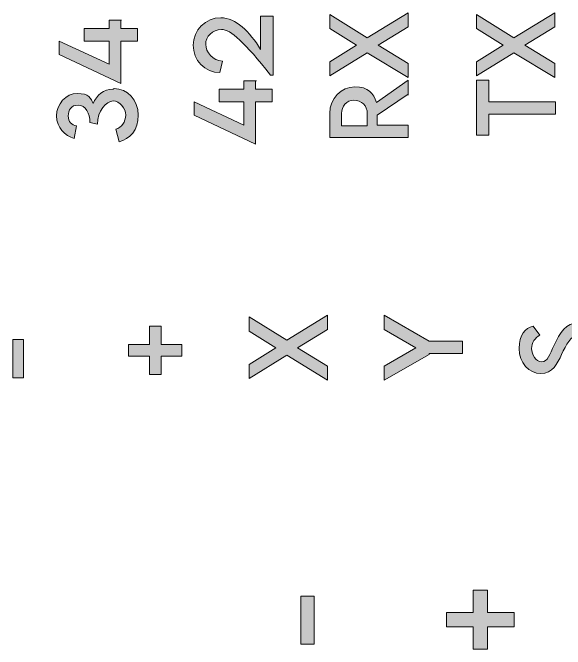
# Model space of a CAD drawing. Extents: x 16 to 211, y 699 to 771.
# Drawn here: x 164.98 to 187.94, y 709.76 to 736.23 of the extents above; entities that cross this region are included whole.
import ezdxf

# ---------------------------------------------------------------- set-up
doc = ezdxf.new("R2010")
doc.units = 0
doc.header["$MEASUREMENT"] = 0
doc.layers.add('Layer 1', color=7, linetype='Continuous', lineweight=0)

# ---------------------------------------------------------------- blocks, each defined once
blk = doc.blocks.new('Block_0')
at = {"layer": 'Layer 1', "true_color": 0x232323, "transparency": 33554687}
h = blk.add_hatch(color=250, dxfattribs=at)
h.dxf.hatch_style = 2
edge = h.paths.add_edge_path()
edge.add_spline(control_points=[(176.368, 721.985), (176.368, 721.985), (174.811, 721.016), (174.811, 721.016), (174.811, 721.016), (174.811, 721.605), (174.811, 721.605), (174.811, 721.605), (175.918, 722.297), (175.918, 722.297), (175.918, 722.297), (174.811, 722.989), (174.811, 722.989), (174.811, 722.989), (174.811, 723.577), (174.811, 723.577), (174.811, 723.577), (176.368, 722.608), (176.368, 722.608), (176.368, 722.608), (178.064, 723.647), (178.064, 723.647), (178.064, 723.647), (178.064, 723.058), (178.064, 723.058), (178.064, 723.058), (176.818, 722.297), (176.818, 722.297), (176.818, 722.297), (178.064, 721.535), (178.064, 721.535), (178.064, 721.535), (178.064, 720.947), (178.064, 720.947), (178.064, 720.947), (176.368, 721.985), (176.368, 721.985)], knot_values=[0, 0, 0, 0, 1, 1, 1, 2, 2, 2, 3, 3, 3, 4, 4, 4, 5, 5, 5, 6, 6, 6, 7, 7, 7, 8, 8, 8, 9, 9, 9, 10, 10, 10, 11, 11, 11, 12, 12, 12, 12], degree=3, periodic=0)
h = blk.add_hatch(color=250, dxfattribs=at)
h.dxf.hatch_style = 2
edge = h.paths.add_edge_path()
edge.add_spline(control_points=[(182.286, 722.02), (182.286, 722.02), (180.417, 720.947), (180.417, 720.947), (180.417, 720.947), (180.417, 721.535), (180.417, 721.535), (180.417, 721.535), (181.733, 722.297), (181.733, 722.297), (181.733, 722.297), (180.417, 723.058), (180.417, 723.058), (180.417, 723.058), (180.417, 723.647), (180.417, 723.647), (180.417, 723.647), (182.286, 722.574), (182.286, 722.574), (182.286, 722.574), (183.671, 722.574), (183.671, 722.574), (183.671, 722.574), (183.671, 722.055), (183.671, 722.055), (183.671, 722.055), (182.286, 722.055), (182.286, 722.055), (182.286, 722.055), (182.286, 722.02), (182.286, 722.02)], knot_values=[0, 0, 0, 0, 1, 1, 1, 2, 2, 2, 3, 3, 3, 4, 4, 4, 5, 5, 5, 6, 6, 6, 7, 7, 7, 8, 8, 8, 9, 9, 9, 10, 10, 10, 10], degree=3, periodic=0)
h = blk.add_hatch(color=250, dxfattribs=at)
h.dxf.hatch_style = 2
edge = h.paths.add_edge_path()
edge.add_spline(control_points=[(171.143, 723.197), (171.143, 723.197), (171.143, 722.435), (171.143, 722.435), (171.143, 722.435), (172.008, 722.435), (172.008, 722.435), (172.008, 722.435), (172.008, 721.951), (172.008, 721.951), (172.008, 721.951), (171.143, 721.951), (171.143, 721.951), (171.143, 721.951), (171.143, 721.189), (171.143, 721.189), (171.143, 721.189), (170.658, 721.189), (170.658, 721.189), (170.658, 721.189), (170.658, 721.951), (170.658, 721.951), (170.658, 721.951), (169.793, 721.951), (169.793, 721.951), (169.793, 721.951), (169.793, 722.435), (169.793, 722.435), (169.793, 722.435), (170.658, 722.435), (170.658, 722.435), (170.658, 722.435), (170.658, 723.197), (170.658, 723.197), (170.658, 723.197), (171.143, 723.197), (171.143, 723.197)], knot_values=[0, 0, 0, 0, 1, 1, 1, 2, 2, 2, 3, 3, 3, 4, 4, 4, 5, 5, 5, 6, 6, 6, 7, 7, 7, 8, 8, 8, 9, 9, 9, 10, 10, 10, 11, 11, 11, 12, 12, 12, 12], degree=3, periodic=0)
h = blk.add_hatch(color=250, dxfattribs=at)
h.dxf.hatch_style = 2
edge = h.paths.add_edge_path()
edge.add_spline(control_points=[(188.723, 721.016), (188.723, 721.016), (188.447, 721.432), (188.447, 721.432), (188.689, 721.57), (188.862, 721.847), (188.862, 722.158), (188.862, 722.47), (188.689, 722.816), (188.447, 722.816), (188.204, 722.816), (187.962, 722.401), (187.789, 722.02), (187.616, 721.639), (187.408, 721.224), (186.924, 721.224), (186.439, 721.224), (186.024, 721.674), (186.024, 722.262), (186.024, 722.851), (186.266, 723.093), (186.612, 723.197), (186.612, 723.197), (186.889, 722.816), (186.889, 722.816), (186.682, 722.712), (186.543, 722.505), (186.543, 722.262), (186.543, 722.02), (186.716, 721.709), (186.958, 721.709), (187.201, 721.709), (187.304, 722.02), (187.477, 722.401), (187.72, 722.92), (187.962, 723.335), (188.481, 723.335), (189, 723.335), (189.45, 722.816), (189.45, 722.158), (189.45, 721.501), (189.208, 721.224), (188.827, 721.016), (188.827, 721.016), (188.723, 721.016), (188.723, 721.016), (188.723, 721.016), (188.723, 721.016), (188.723, 721.016)], knot_values=[0, 0, 0, 0, 1, 1, 1, 2, 2, 2, 3, 3, 3, 4, 4, 4, 5, 5, 5, 6, 6, 6, 7, 7, 7, 8, 8, 8, 9, 9, 9, 10, 10, 10, 11, 11, 11, 12, 12, 12, 13, 13, 13, 14, 14, 14, 15, 15, 15, 16, 16, 16, 16], degree=3, periodic=0)
h = blk.add_hatch(color=250, dxfattribs=at)
h.dxf.hatch_style = 2
edge = h.paths.add_edge_path()
edge.add_spline(control_points=[(164.982, 721.051), (164.982, 721.051), (164.982, 722.643), (164.982, 722.643), (164.982, 722.643), (165.432, 722.643), (165.432, 722.643), (165.432, 722.643), (165.432, 721.051), (165.432, 721.051), (165.432, 721.051), (164.982, 721.051), (164.982, 721.051)], knot_values=[0, 0, 0, 0, 1, 1, 1, 2, 2, 2, 3, 3, 3, 4, 4, 4, 4], degree=3, periodic=0)
at = {"layer": 'Layer 1'}
for points, knots in [([(176.368, 721.985), (176.368, 721.985), (174.811, 721.016), (174.811, 721.016), (174.811, 721.016), (174.811, 721.605), (174.811, 721.605), (174.811, 721.605), (175.918, 722.297), (175.918, 722.297), (175.918, 722.297), (174.811, 722.989), (174.811, 722.989), (174.811, 722.989), (174.811, 723.577), (174.811, 723.577), (174.811, 723.577), (176.368, 722.608), (176.368, 722.608), (176.368, 722.608), (178.064, 723.647), (178.064, 723.647), (178.064, 723.647), (178.064, 723.058), (178.064, 723.058), (178.064, 723.058), (176.818, 722.297), (176.818, 722.297), (176.818, 722.297), (178.064, 721.535), (178.064, 721.535), (178.064, 721.535), (178.064, 720.947), (178.064, 720.947), (178.064, 720.947), (176.368, 721.985), (176.368, 721.985)], [0, 0, 0, 0, 1, 1, 1, 2, 2, 2, 3, 3, 3, 4, 4, 4, 5, 5, 5, 6, 6, 6, 7, 7, 7, 8, 8, 8, 9, 9, 9, 10, 10, 10, 11, 11, 11, 12, 12, 12, 12]), ([(182.286, 722.02), (182.286, 722.02), (180.417, 720.947), (180.417, 720.947), (180.417, 720.947), (180.417, 721.535), (180.417, 721.535), (180.417, 721.535), (181.733, 722.297), (181.733, 722.297), (181.733, 722.297), (180.417, 723.058), (180.417, 723.058), (180.417, 723.058), (180.417, 723.647), (180.417, 723.647), (180.417, 723.647), (182.286, 722.574), (182.286, 722.574), (182.286, 722.574), (183.671, 722.574), (183.671, 722.574), (183.671, 722.574), (183.671, 722.055), (183.671, 722.055), (183.671, 722.055), (182.286, 722.055), (182.286, 722.055), (182.286, 722.055), (182.286, 722.02), (182.286, 722.02)], [0, 0, 0, 0, 1, 1, 1, 2, 2, 2, 3, 3, 3, 4, 4, 4, 5, 5, 5, 6, 6, 6, 7, 7, 7, 8, 8, 8, 9, 9, 9, 10, 10, 10, 10]), ([(171.143, 723.197), (171.143, 723.197), (171.143, 722.435), (171.143, 722.435), (171.143, 722.435), (172.008, 722.435), (172.008, 722.435), (172.008, 722.435), (172.008, 721.951), (172.008, 721.951), (172.008, 721.951), (171.143, 721.951), (171.143, 721.951), (171.143, 721.951), (171.143, 721.189), (171.143, 721.189), (171.143, 721.189), (170.658, 721.189), (170.658, 721.189), (170.658, 721.189), (170.658, 721.951), (170.658, 721.951), (170.658, 721.951), (169.793, 721.951), (169.793, 721.951), (169.793, 721.951), (169.793, 722.435), (169.793, 722.435), (169.793, 722.435), (170.658, 722.435), (170.658, 722.435), (170.658, 722.435), (170.658, 723.197), (170.658, 723.197), (170.658, 723.197), (171.143, 723.197), (171.143, 723.197)], [0, 0, 0, 0, 1, 1, 1, 2, 2, 2, 3, 3, 3, 4, 4, 4, 5, 5, 5, 6, 6, 6, 7, 7, 7, 8, 8, 8, 9, 9, 9, 10, 10, 10, 11, 11, 11, 12, 12, 12, 12]), ([(188.723, 721.016), (188.723, 721.016), (188.447, 721.432), (188.447, 721.432), (188.689, 721.57), (188.862, 721.847), (188.862, 722.158), (188.862, 722.47), (188.689, 722.816), (188.447, 722.816), (188.204, 722.816), (187.962, 722.401), (187.789, 722.02), (187.616, 721.639), (187.408, 721.224), (186.924, 721.224), (186.439, 721.224), (186.024, 721.674), (186.024, 722.262), (186.024, 722.851), (186.266, 723.093), (186.612, 723.197), (186.612, 723.197), (186.889, 722.816), (186.889, 722.816), (186.682, 722.712), (186.543, 722.505), (186.543, 722.262), (186.543, 722.02), (186.716, 721.709), (186.958, 721.709), (187.201, 721.709), (187.304, 722.02), (187.477, 722.401), (187.72, 722.92), (187.962, 723.335), (188.481, 723.335), (189, 723.335), (189.45, 722.816), (189.45, 722.158), (189.45, 721.501), (189.208, 721.224), (188.827, 721.016), (188.827, 721.016), (188.723, 721.016), (188.723, 721.016), (188.723, 721.016), (188.723, 721.016), (188.723, 721.016)], [0, 0, 0, 0, 1, 1, 1, 2, 2, 2, 3, 3, 3, 4, 4, 4, 5, 5, 5, 6, 6, 6, 7, 7, 7, 8, 8, 8, 9, 9, 9, 10, 10, 10, 11, 11, 11, 12, 12, 12, 13, 13, 13, 14, 14, 14, 15, 15, 15, 16, 16, 16, 16]), ([(164.982, 721.051), (164.982, 721.051), (164.982, 722.643), (164.982, 722.643), (164.982, 722.643), (165.432, 722.643), (165.432, 722.643), (165.432, 722.643), (165.432, 721.051), (165.432, 721.051), (165.432, 721.051), (164.982, 721.051), (164.982, 721.051)], [0, 0, 0, 0, 1, 1, 1, 2, 2, 2, 3, 3, 3, 4, 4, 4, 4])]:
    blk.add_open_spline(points, degree=3, knots=knots, dxfattribs=at)
blk = doc.blocks.new('Block_1')
at = {"layer": 'Layer 1', "true_color": 0x232323, "transparency": 33554687}
h = blk.add_hatch(color=250, dxfattribs=at)
h.dxf.hatch_style = 2
edge = h.paths.add_edge_path()
edge.add_spline(control_points=[(184.704, 712.214), (184.704, 712.214), (184.704, 711.28), (184.704, 711.28), (184.704, 711.28), (185.811, 711.28), (185.811, 711.28), (185.811, 711.28), (185.811, 710.692), (185.811, 710.692), (185.811, 710.692), (184.704, 710.692), (184.704, 710.692), (184.704, 710.692), (184.704, 709.757), (184.704, 709.757), (184.704, 709.757), (184.115, 709.757), (184.115, 709.757), (184.115, 709.757), (184.115, 710.692), (184.115, 710.692), (184.115, 710.692), (183.008, 710.692), (183.008, 710.692), (183.008, 710.692), (183.008, 711.28), (183.008, 711.28), (183.008, 711.28), (184.115, 711.28), (184.115, 711.28), (184.115, 711.28), (184.115, 712.214), (184.115, 712.214), (184.115, 712.214), (184.704, 712.214), (184.704, 712.214)], knot_values=[0, 0, 0, 0, 1, 1, 1, 2, 2, 2, 3, 3, 3, 4, 4, 4, 5, 5, 5, 6, 6, 6, 7, 7, 7, 8, 8, 8, 9, 9, 9, 10, 10, 10, 11, 11, 11, 12, 12, 12, 12], degree=3, periodic=0)
h = blk.add_hatch(color=250, dxfattribs=at)
h.dxf.hatch_style = 2
edge = h.paths.add_edge_path()
edge.add_spline(control_points=[(176.952, 709.965), (176.952, 709.965), (176.952, 711.972), (176.952, 711.972), (176.952, 711.972), (177.505, 711.972), (177.505, 711.972), (177.505, 711.972), (177.505, 709.965), (177.505, 709.965), (177.505, 709.965), (176.952, 709.965), (176.952, 709.965)], knot_values=[0, 0, 0, 0, 1, 1, 1, 2, 2, 2, 3, 3, 3, 4, 4, 4, 4], degree=3, periodic=0)
at = {"layer": 'Layer 1'}
for points, knots in [([(184.704, 712.214), (184.704, 712.214), (184.704, 711.28), (184.704, 711.28), (184.704, 711.28), (185.811, 711.28), (185.811, 711.28), (185.811, 711.28), (185.811, 710.692), (185.811, 710.692), (185.811, 710.692), (184.704, 710.692), (184.704, 710.692), (184.704, 710.692), (184.704, 709.757), (184.704, 709.757), (184.704, 709.757), (184.115, 709.757), (184.115, 709.757), (184.115, 709.757), (184.115, 710.692), (184.115, 710.692), (184.115, 710.692), (183.008, 710.692), (183.008, 710.692), (183.008, 710.692), (183.008, 711.28), (183.008, 711.28), (183.008, 711.28), (184.115, 711.28), (184.115, 711.28), (184.115, 711.28), (184.115, 712.214), (184.115, 712.214), (184.115, 712.214), (184.704, 712.214), (184.704, 712.214)], [0, 0, 0, 0, 1, 1, 1, 2, 2, 2, 3, 3, 3, 4, 4, 4, 5, 5, 5, 6, 6, 6, 7, 7, 7, 8, 8, 8, 9, 9, 9, 10, 10, 10, 11, 11, 11, 12, 12, 12, 12]), ([(176.952, 709.965), (176.952, 709.965), (176.952, 711.972), (176.952, 711.972), (176.952, 711.972), (177.505, 711.972), (177.505, 711.972), (177.505, 711.972), (177.505, 709.965), (177.505, 709.965), (177.505, 709.965), (176.952, 709.965), (176.952, 709.965)], [0, 0, 0, 0, 1, 1, 1, 2, 2, 2, 3, 3, 3, 4, 4, 4, 4])]:
    blk.add_open_spline(points, degree=3, knots=knots, dxfattribs=at)
blk = doc.blocks.new('Block_12')
at = {"layer": 'Layer 1', "true_color": 0x232323, "transparency": 33554687}
h = blk.add_hatch(color=250, dxfattribs=at)
h.dxf.hatch_style = 2
edge = h.paths.add_edge_path()
edge.add_spline(control_points=[(169.469, 735.915), (169.469, 735.915), (169.469, 735.569), (169.469, 735.569), (169.469, 735.569), (170.161, 735.569), (170.161, 735.569), (170.161, 735.569), (170.161, 735.05), (170.161, 735.05), (170.161, 735.05), (169.469, 735.05), (169.469, 735.05), (169.469, 735.05), (169.469, 733.285), (169.469, 733.285), (169.469, 733.285), (166.908, 734.496), (166.908, 734.496), (166.908, 734.496), (166.908, 735.05), (166.908, 735.05), (166.908, 735.05), (168.984, 734.081), (168.984, 734.081), (168.984, 734.081), (168.984, 735.05), (168.984, 735.05), (168.984, 735.05), (167.946, 735.05), (167.946, 735.05), (167.946, 735.05), (167.946, 735.569), (167.946, 735.569), (167.946, 735.569), (168.984, 735.569), (168.984, 735.569), (168.984, 735.569), (168.984, 735.915), (168.984, 735.915), (168.984, 735.915), (169.503, 735.915), (169.503, 735.915), (169.503, 735.915), (169.469, 735.915), (169.469, 735.915)], knot_values=[0, 0, 0, 0, 1, 1, 1, 2, 2, 2, 3, 3, 3, 4, 4, 4, 5, 5, 5, 6, 6, 6, 7, 7, 7, 8, 8, 8, 9, 9, 9, 10, 10, 10, 11, 11, 11, 12, 12, 12, 13, 13, 13, 14, 14, 14, 15, 15, 15, 15], degree=3, periodic=0)
h = blk.add_hatch(color=250, dxfattribs=at)
h.dxf.hatch_style = 2
edge = h.paths.add_edge_path()
edge.add_spline(control_points=[(169.192, 733.077), (169.746, 733.077), (170.196, 732.593), (170.196, 731.97), (170.196, 731.347), (169.85, 730.966), (169.4, 730.862), (169.4, 730.862), (169.261, 731.381), (169.261, 731.381), (169.503, 731.451), (169.677, 731.693), (169.677, 731.97), (169.677, 732.247), (169.434, 732.558), (169.157, 732.558), (168.881, 732.558), (168.5, 732.143), (168.5, 731.589), (168.5, 731.589), (168.188, 731.658), (168.188, 731.658), (168.188, 732.039), (168.015, 732.385), (167.704, 732.385), (167.392, 732.385), (167.289, 732.177), (167.289, 731.935), (167.289, 731.693), (167.427, 731.554), (167.635, 731.52), (167.635, 731.52), (167.531, 731.001), (167.531, 731.001), (167.15, 731.105), (166.804, 731.451), (166.804, 731.935), (166.804, 732.42), (167.185, 732.87), (167.669, 732.87), (168.154, 732.87), (168.223, 732.662), (168.327, 732.454), (168.465, 732.8), (168.742, 733.043), (169.157, 733.043), (169.157, 733.043), (169.157, 733.043), (169.157, 733.043), (169.157, 733.043), (169.192, 733.077), (169.192, 733.077)], knot_values=[0, 0, 0, 0, 1, 1, 1, 2, 2, 2, 3, 3, 3, 4, 4, 4, 5, 5, 5, 6, 6, 6, 7, 7, 7, 8, 8, 8, 9, 9, 9, 10, 10, 10, 11, 11, 11, 12, 12, 12, 13, 13, 13, 14, 14, 14, 15, 15, 15, 16, 16, 16, 17, 17, 17, 17], degree=3, periodic=0)
at = {"layer": 'Layer 1'}
for points, knots in [([(169.469, 735.915), (169.469, 735.915), (169.469, 735.569), (169.469, 735.569), (169.469, 735.569), (170.161, 735.569), (170.161, 735.569), (170.161, 735.569), (170.161, 735.05), (170.161, 735.05), (170.161, 735.05), (169.469, 735.05), (169.469, 735.05), (169.469, 735.05), (169.469, 733.285), (169.469, 733.285), (169.469, 733.285), (166.908, 734.496), (166.908, 734.496), (166.908, 734.496), (166.908, 735.05), (166.908, 735.05), (166.908, 735.05), (168.984, 734.081), (168.984, 734.081), (168.984, 734.081), (168.984, 735.05), (168.984, 735.05), (168.984, 735.05), (167.946, 735.05), (167.946, 735.05), (167.946, 735.05), (167.946, 735.569), (167.946, 735.569), (167.946, 735.569), (168.984, 735.569), (168.984, 735.569), (168.984, 735.569), (168.984, 735.915), (168.984, 735.915), (168.984, 735.915), (169.503, 735.915), (169.503, 735.915), (169.503, 735.915), (169.469, 735.915), (169.469, 735.915)], [0, 0, 0, 0, 1, 1, 1, 2, 2, 2, 3, 3, 3, 4, 4, 4, 5, 5, 5, 6, 6, 6, 7, 7, 7, 8, 8, 8, 9, 9, 9, 10, 10, 10, 11, 11, 11, 12, 12, 12, 13, 13, 13, 14, 14, 14, 15, 15, 15, 15]), ([(169.192, 733.077), (169.746, 733.077), (170.196, 732.593), (170.196, 731.97), (170.196, 731.347), (169.85, 730.966), (169.4, 730.862), (169.4, 730.862), (169.261, 731.381), (169.261, 731.381), (169.503, 731.451), (169.677, 731.693), (169.677, 731.97), (169.677, 732.247), (169.434, 732.558), (169.157, 732.558), (168.881, 732.558), (168.5, 732.143), (168.5, 731.589), (168.5, 731.589), (168.188, 731.658), (168.188, 731.658), (168.188, 732.039), (168.015, 732.385), (167.704, 732.385), (167.392, 732.385), (167.289, 732.177), (167.289, 731.935), (167.289, 731.693), (167.427, 731.554), (167.635, 731.52), (167.635, 731.52), (167.531, 731.001), (167.531, 731.001), (167.15, 731.105), (166.804, 731.451), (166.804, 731.935), (166.804, 732.42), (167.185, 732.87), (167.669, 732.87), (168.154, 732.87), (168.223, 732.662), (168.327, 732.454), (168.465, 732.8), (168.742, 733.043), (169.157, 733.043), (169.157, 733.043), (169.157, 733.043), (169.157, 733.043), (169.157, 733.043), (169.192, 733.077), (169.192, 733.077)], [0, 0, 0, 0, 1, 1, 1, 2, 2, 2, 3, 3, 3, 4, 4, 4, 5, 5, 5, 6, 6, 6, 7, 7, 7, 8, 8, 8, 9, 9, 9, 10, 10, 10, 11, 11, 11, 12, 12, 12, 13, 13, 13, 14, 14, 14, 15, 15, 15, 16, 16, 16, 17, 17, 17, 17])]:
    blk.add_open_spline(points, degree=3, knots=knots, dxfattribs=at)
blk = doc.blocks.new('Block_14')
at = {"layer": 'Layer 1', "true_color": 0x232323, "transparency": 33554687}
h = blk.add_hatch(color=250, dxfattribs=at)
h.dxf.hatch_style = 2
edge = h.paths.add_edge_path()
edge.add_spline(control_points=[(185.804, 734.565), (185.804, 734.565), (184.246, 733.596), (184.246, 733.596), (184.246, 733.596), (184.246, 734.185), (184.246, 734.185), (184.246, 734.185), (185.354, 734.877), (185.354, 734.877), (185.354, 734.877), (184.246, 735.569), (184.246, 735.569), (184.246, 735.569), (184.246, 736.157), (184.246, 736.157), (184.246, 736.157), (185.804, 735.188), (185.804, 735.188), (185.804, 735.188), (187.5, 736.227), (187.5, 736.227), (187.5, 736.227), (187.5, 735.638), (187.5, 735.638), (187.5, 735.638), (186.254, 734.877), (186.254, 734.877), (186.254, 734.877), (187.5, 734.115), (187.5, 734.115), (187.5, 734.115), (187.5, 733.527), (187.5, 733.527), (187.5, 733.527), (185.804, 734.565), (185.804, 734.565)], knot_values=[0, 0, 0, 0, 1, 1, 1, 2, 2, 2, 3, 3, 3, 4, 4, 4, 5, 5, 5, 6, 6, 6, 7, 7, 7, 8, 8, 8, 9, 9, 9, 10, 10, 10, 11, 11, 11, 12, 12, 12, 12], degree=3, periodic=0)
h = blk.add_hatch(color=250, dxfattribs=at)
h.dxf.hatch_style = 2
edge = h.paths.add_edge_path()
edge.add_spline(control_points=[(184.766, 733.389), (184.766, 733.389), (184.766, 732.523), (184.766, 732.523), (184.766, 732.523), (187.534, 732.523), (187.534, 732.523), (187.534, 732.523), (187.534, 732.004), (187.534, 732.004), (187.534, 732.004), (184.766, 732.004), (184.766, 732.004), (184.766, 732.004), (184.766, 731.139), (184.766, 731.139), (184.766, 731.139), (184.246, 731.139), (184.246, 731.139), (184.246, 731.139), (184.246, 733.423), (184.246, 733.423), (184.246, 733.423), (184.766, 733.423), (184.766, 733.423), (184.766, 733.423), (184.766, 733.389), (184.766, 733.389)], knot_values=[0, 0, 0, 0, 1, 1, 1, 2, 2, 2, 3, 3, 3, 4, 4, 4, 5, 5, 5, 6, 6, 6, 7, 7, 7, 8, 8, 8, 9, 9, 9, 9], degree=3, periodic=0)
at = {"layer": 'Layer 1'}
for points, knots in [([(185.804, 734.565), (185.804, 734.565), (184.246, 733.596), (184.246, 733.596), (184.246, 733.596), (184.246, 734.185), (184.246, 734.185), (184.246, 734.185), (185.354, 734.877), (185.354, 734.877), (185.354, 734.877), (184.246, 735.569), (184.246, 735.569), (184.246, 735.569), (184.246, 736.157), (184.246, 736.157), (184.246, 736.157), (185.804, 735.188), (185.804, 735.188), (185.804, 735.188), (187.5, 736.227), (187.5, 736.227), (187.5, 736.227), (187.5, 735.638), (187.5, 735.638), (187.5, 735.638), (186.254, 734.877), (186.254, 734.877), (186.254, 734.877), (187.5, 734.115), (187.5, 734.115), (187.5, 734.115), (187.5, 733.527), (187.5, 733.527), (187.5, 733.527), (185.804, 734.565), (185.804, 734.565)], [0, 0, 0, 0, 1, 1, 1, 2, 2, 2, 3, 3, 3, 4, 4, 4, 5, 5, 5, 6, 6, 6, 7, 7, 7, 8, 8, 8, 9, 9, 9, 10, 10, 10, 11, 11, 11, 12, 12, 12, 12]), ([(184.766, 733.389), (184.766, 733.389), (184.766, 732.523), (184.766, 732.523), (184.766, 732.523), (187.534, 732.523), (187.534, 732.523), (187.534, 732.523), (187.534, 732.004), (187.534, 732.004), (187.534, 732.004), (184.766, 732.004), (184.766, 732.004), (184.766, 732.004), (184.766, 731.139), (184.766, 731.139), (184.766, 731.139), (184.246, 731.139), (184.246, 731.139), (184.246, 731.139), (184.246, 733.423), (184.246, 733.423), (184.246, 733.423), (184.766, 733.423), (184.766, 733.423), (184.766, 733.423), (184.766, 733.389), (184.766, 733.389)], [0, 0, 0, 0, 1, 1, 1, 2, 2, 2, 3, 3, 3, 4, 4, 4, 5, 5, 5, 6, 6, 6, 7, 7, 7, 8, 8, 8, 9, 9, 9, 9])]:
    blk.add_open_spline(points, degree=3, knots=knots, dxfattribs=at)
blk = doc.blocks.new('Block_15')
at = {"layer": 'Layer 1', "true_color": 0x232323, "transparency": 33554687}
h = blk.add_hatch(color=250, dxfattribs=at)
h.dxf.hatch_style = 2
edge = h.paths.add_edge_path()
edge.add_spline(control_points=[(179.713, 734.565), (179.713, 734.565), (178.155, 733.596), (178.155, 733.596), (178.155, 733.596), (178.155, 734.185), (178.155, 734.185), (178.155, 734.185), (179.263, 734.877), (179.263, 734.877), (179.263, 734.877), (178.155, 735.569), (178.155, 735.569), (178.155, 735.569), (178.155, 736.157), (178.155, 736.157), (178.155, 736.157), (179.713, 735.188), (179.713, 735.188), (179.713, 735.188), (181.409, 736.227), (181.409, 736.227), (181.409, 736.227), (181.409, 735.638), (181.409, 735.638), (181.409, 735.638), (180.163, 734.877), (180.163, 734.877), (180.163, 734.877), (181.409, 734.115), (181.409, 734.115), (181.409, 734.115), (181.409, 733.527), (181.409, 733.527), (181.409, 733.527), (179.713, 734.565), (179.713, 734.565), (179.713, 734.565), (179.713, 734.565), (179.713, 734.565), (179.713, 734.565), (179.713, 734.565), (179.713, 734.565)], knot_values=[0, 0, 0, 0, 1, 1, 1, 2, 2, 2, 3, 3, 3, 4, 4, 4, 5, 5, 5, 6, 6, 6, 7, 7, 7, 8, 8, 8, 9, 9, 9, 10, 10, 10, 11, 11, 11, 12, 12, 12, 13, 13, 13, 14, 14, 14, 14], degree=3, periodic=0)
h = blk.add_hatch(color=250, dxfattribs=at)
h.dxf.hatch_style = 2
edge = h.paths.add_edge_path()
edge.add_spline(control_points=[(179.713, 732.039), (179.713, 732.35), (179.471, 732.593), (179.159, 732.593), (178.848, 732.593), (178.64, 732.316), (178.64, 732.039), (178.64, 732.039), (178.64, 731.52), (178.64, 731.52), (178.64, 731.52), (179.713, 731.52), (179.713, 731.52), (179.713, 731.52), (179.713, 732.039), (179.713, 732.039)], knot_values=[0, 0, 0, 0, 1, 1, 1, 2, 2, 2, 3, 3, 3, 4, 4, 4, 5, 5, 5, 5], degree=3, periodic=0)
edge = h.paths.add_edge_path()
edge.add_spline(control_points=[(181.409, 732.835), (181.409, 732.835), (180.128, 731.97), (180.128, 731.97), (180.128, 731.97), (180.128, 731.554), (180.128, 731.554), (180.128, 731.554), (181.409, 731.554), (181.409, 731.554), (181.409, 731.554), (181.409, 731.035), (181.409, 731.035), (181.409, 731.035), (178.155, 731.035), (178.155, 731.035), (178.155, 731.035), (178.155, 732.039), (178.155, 732.039), (178.155, 732.662), (178.64, 733.146), (179.194, 733.146), (179.747, 733.146), (179.99, 732.87), (180.093, 732.489), (180.093, 732.489), (181.409, 733.423), (181.409, 733.423), (181.409, 733.423), (181.409, 732.8), (181.409, 732.8), (181.409, 732.8), (181.409, 732.8), (181.409, 732.8), (181.409, 732.8), (181.409, 732.835), (181.409, 732.835)], knot_values=[0, 0, 0, 0, 1, 1, 1, 2, 2, 2, 3, 3, 3, 4, 4, 4, 5, 5, 5, 6, 6, 6, 7, 7, 7, 8, 8, 8, 9, 9, 9, 10, 10, 10, 11, 11, 11, 12, 12, 12, 12], degree=3, periodic=0)
at = {"layer": 'Layer 1'}
for points, knots in [([(179.713, 734.565), (179.713, 734.565), (178.155, 733.596), (178.155, 733.596), (178.155, 733.596), (178.155, 734.185), (178.155, 734.185), (178.155, 734.185), (179.263, 734.877), (179.263, 734.877), (179.263, 734.877), (178.155, 735.569), (178.155, 735.569), (178.155, 735.569), (178.155, 736.157), (178.155, 736.157), (178.155, 736.157), (179.713, 735.188), (179.713, 735.188), (179.713, 735.188), (181.409, 736.227), (181.409, 736.227), (181.409, 736.227), (181.409, 735.638), (181.409, 735.638), (181.409, 735.638), (180.163, 734.877), (180.163, 734.877), (180.163, 734.877), (181.409, 734.115), (181.409, 734.115), (181.409, 734.115), (181.409, 733.527), (181.409, 733.527), (181.409, 733.527), (179.713, 734.565), (179.713, 734.565), (179.713, 734.565), (179.713, 734.565), (179.713, 734.565), (179.713, 734.565), (179.713, 734.565), (179.713, 734.565)], [0, 0, 0, 0, 1, 1, 1, 2, 2, 2, 3, 3, 3, 4, 4, 4, 5, 5, 5, 6, 6, 6, 7, 7, 7, 8, 8, 8, 9, 9, 9, 10, 10, 10, 11, 11, 11, 12, 12, 12, 13, 13, 13, 14, 14, 14, 14]), ([(181.409, 732.835), (181.409, 732.835), (180.128, 731.97), (180.128, 731.97), (180.128, 731.97), (180.128, 731.554), (180.128, 731.554), (180.128, 731.554), (181.409, 731.554), (181.409, 731.554), (181.409, 731.554), (181.409, 731.035), (181.409, 731.035), (181.409, 731.035), (178.155, 731.035), (178.155, 731.035), (178.155, 731.035), (178.155, 732.039), (178.155, 732.039), (178.155, 732.662), (178.64, 733.146), (179.194, 733.146), (179.747, 733.146), (179.99, 732.87), (180.093, 732.489), (180.093, 732.489), (181.409, 733.423), (181.409, 733.423), (181.409, 733.423), (181.409, 732.8), (181.409, 732.8), (181.409, 732.8), (181.409, 732.8), (181.409, 732.8), (181.409, 732.8), (181.409, 732.835), (181.409, 732.835)], [0, 0, 0, 0, 1, 1, 1, 2, 2, 2, 3, 3, 3, 4, 4, 4, 5, 5, 5, 6, 6, 6, 7, 7, 7, 8, 8, 8, 9, 9, 9, 10, 10, 10, 11, 11, 11, 12, 12, 12, 12]), ([(179.713, 732.039), (179.713, 732.35), (179.471, 732.593), (179.159, 732.593), (178.848, 732.593), (178.64, 732.316), (178.64, 732.039), (178.64, 732.039), (178.64, 731.52), (178.64, 731.52), (178.64, 731.52), (179.713, 731.52), (179.713, 731.52), (179.713, 731.52), (179.713, 732.039), (179.713, 732.039)], [0, 0, 0, 0, 1, 1, 1, 2, 2, 2, 3, 3, 3, 4, 4, 4, 5, 5, 5, 5])]:
    blk.add_open_spline(points, degree=3, knots=knots, dxfattribs=at)
blk = doc.blocks.new('Block_16')
at = {"layer": 'Layer 1', "true_color": 0x232323, "transparency": 33554687}
h = blk.add_hatch(color=250, dxfattribs=at)
h.dxf.hatch_style = 2
edge = h.paths.add_edge_path()
edge.add_spline(control_points=[(175.283, 736.088), (175.283, 736.088), (175.802, 736.088), (175.802, 736.088), (175.802, 736.088), (175.802, 733.631), (175.802, 733.631), (175.802, 733.631), (175.698, 733.631), (175.698, 733.631), (174.625, 734.981), (174.037, 735.534), (173.656, 735.534), (173.276, 735.534), (172.999, 735.223), (172.999, 734.911), (172.999, 734.6), (173.31, 734.219), (173.691, 734.219), (173.691, 734.219), (173.587, 733.735), (173.587, 733.735), (172.964, 733.735), (172.48, 734.254), (172.48, 734.877), (172.48, 735.5), (172.999, 736.019), (173.622, 736.019), (174.245, 736.019), (174.833, 735.431), (175.283, 734.704), (175.283, 734.704), (175.283, 736.053), (175.283, 736.053), (175.283, 736.053), (175.283, 736.053), (175.283, 736.053), (175.283, 736.053), (175.283, 736.088), (175.283, 736.088)], knot_values=[0, 0, 0, 0, 1, 1, 1, 2, 2, 2, 3, 3, 3, 4, 4, 4, 5, 5, 5, 6, 6, 6, 7, 7, 7, 8, 8, 8, 9, 9, 9, 10, 10, 10, 11, 11, 11, 12, 12, 12, 13, 13, 13, 13], degree=3, periodic=0)
h = blk.add_hatch(color=250, dxfattribs=at)
h.dxf.hatch_style = 2
edge = h.paths.add_edge_path()
edge.add_spline(control_points=[(175.075, 733.389), (175.075, 733.389), (175.075, 733.043), (175.075, 733.043), (175.075, 733.043), (175.768, 733.043), (175.768, 733.043), (175.768, 733.043), (175.768, 732.523), (175.768, 732.523), (175.768, 732.523), (175.075, 732.523), (175.075, 732.523), (175.075, 732.523), (175.075, 730.758), (175.075, 730.758), (175.075, 730.758), (172.514, 731.97), (172.514, 731.97), (172.514, 731.97), (172.514, 732.523), (172.514, 732.523), (172.514, 732.523), (174.591, 731.554), (174.591, 731.554), (174.591, 731.554), (174.591, 732.523), (174.591, 732.523), (174.591, 732.523), (173.553, 732.523), (173.553, 732.523), (173.553, 732.523), (173.553, 733.043), (173.553, 733.043), (173.553, 733.043), (174.591, 733.043), (174.591, 733.043), (174.591, 733.043), (174.591, 733.389), (174.591, 733.389), (174.591, 733.389), (175.11, 733.389), (175.11, 733.389), (175.11, 733.389), (175.11, 733.389), (175.11, 733.389), (175.11, 733.389), (175.075, 733.389), (175.075, 733.389)], knot_values=[0, 0, 0, 0, 1, 1, 1, 2, 2, 2, 3, 3, 3, 4, 4, 4, 5, 5, 5, 6, 6, 6, 7, 7, 7, 8, 8, 8, 9, 9, 9, 10, 10, 10, 11, 11, 11, 12, 12, 12, 13, 13, 13, 14, 14, 14, 15, 15, 15, 16, 16, 16, 16], degree=3, periodic=0)
at = {"layer": 'Layer 1'}
for points, knots in [([(175.283, 736.088), (175.283, 736.088), (175.802, 736.088), (175.802, 736.088), (175.802, 736.088), (175.802, 733.631), (175.802, 733.631), (175.802, 733.631), (175.698, 733.631), (175.698, 733.631), (174.625, 734.981), (174.037, 735.534), (173.656, 735.534), (173.276, 735.534), (172.999, 735.223), (172.999, 734.911), (172.999, 734.6), (173.31, 734.219), (173.691, 734.219), (173.691, 734.219), (173.587, 733.735), (173.587, 733.735), (172.964, 733.735), (172.48, 734.254), (172.48, 734.877), (172.48, 735.5), (172.999, 736.019), (173.622, 736.019), (174.245, 736.019), (174.833, 735.431), (175.283, 734.704), (175.283, 734.704), (175.283, 736.053), (175.283, 736.053), (175.283, 736.053), (175.283, 736.053), (175.283, 736.053), (175.283, 736.053), (175.283, 736.088), (175.283, 736.088)], [0, 0, 0, 0, 1, 1, 1, 2, 2, 2, 3, 3, 3, 4, 4, 4, 5, 5, 5, 6, 6, 6, 7, 7, 7, 8, 8, 8, 9, 9, 9, 10, 10, 10, 11, 11, 11, 12, 12, 12, 13, 13, 13, 13]), ([(175.075, 733.389), (175.075, 733.389), (175.075, 733.043), (175.075, 733.043), (175.075, 733.043), (175.768, 733.043), (175.768, 733.043), (175.768, 733.043), (175.768, 732.523), (175.768, 732.523), (175.768, 732.523), (175.075, 732.523), (175.075, 732.523), (175.075, 732.523), (175.075, 730.758), (175.075, 730.758), (175.075, 730.758), (172.514, 731.97), (172.514, 731.97), (172.514, 731.97), (172.514, 732.523), (172.514, 732.523), (172.514, 732.523), (174.591, 731.554), (174.591, 731.554), (174.591, 731.554), (174.591, 732.523), (174.591, 732.523), (174.591, 732.523), (173.553, 732.523), (173.553, 732.523), (173.553, 732.523), (173.553, 733.043), (173.553, 733.043), (173.553, 733.043), (174.591, 733.043), (174.591, 733.043), (174.591, 733.043), (174.591, 733.389), (174.591, 733.389), (174.591, 733.389), (175.11, 733.389), (175.11, 733.389), (175.11, 733.389), (175.11, 733.389), (175.11, 733.389), (175.11, 733.389), (175.075, 733.389), (175.075, 733.389)], [0, 0, 0, 0, 1, 1, 1, 2, 2, 2, 3, 3, 3, 4, 4, 4, 5, 5, 5, 6, 6, 6, 7, 7, 7, 8, 8, 8, 9, 9, 9, 10, 10, 10, 11, 11, 11, 12, 12, 12, 13, 13, 13, 14, 14, 14, 15, 15, 15, 16, 16, 16, 16])]:
    blk.add_open_spline(points, degree=3, knots=knots, dxfattribs=at)
blk = doc.blocks.new('Block_9')
at = {"layer": 'Layer 1'}
for name in ['Block_15', 'Block_14', 'Block_12', 'Block_16']:
    blk.add_blockref(name, (0, 0), dxfattribs=at)

msp = doc.modelspace()

# ---------------------------------------------------------------- block references
at = {"layer": 'Layer 1'}
for name in ['Block_9', 'Block_0', 'Block_1']:
    msp.add_blockref(name, (0, 0), dxfattribs=at)

doc.saveas('drawing.dxf')
